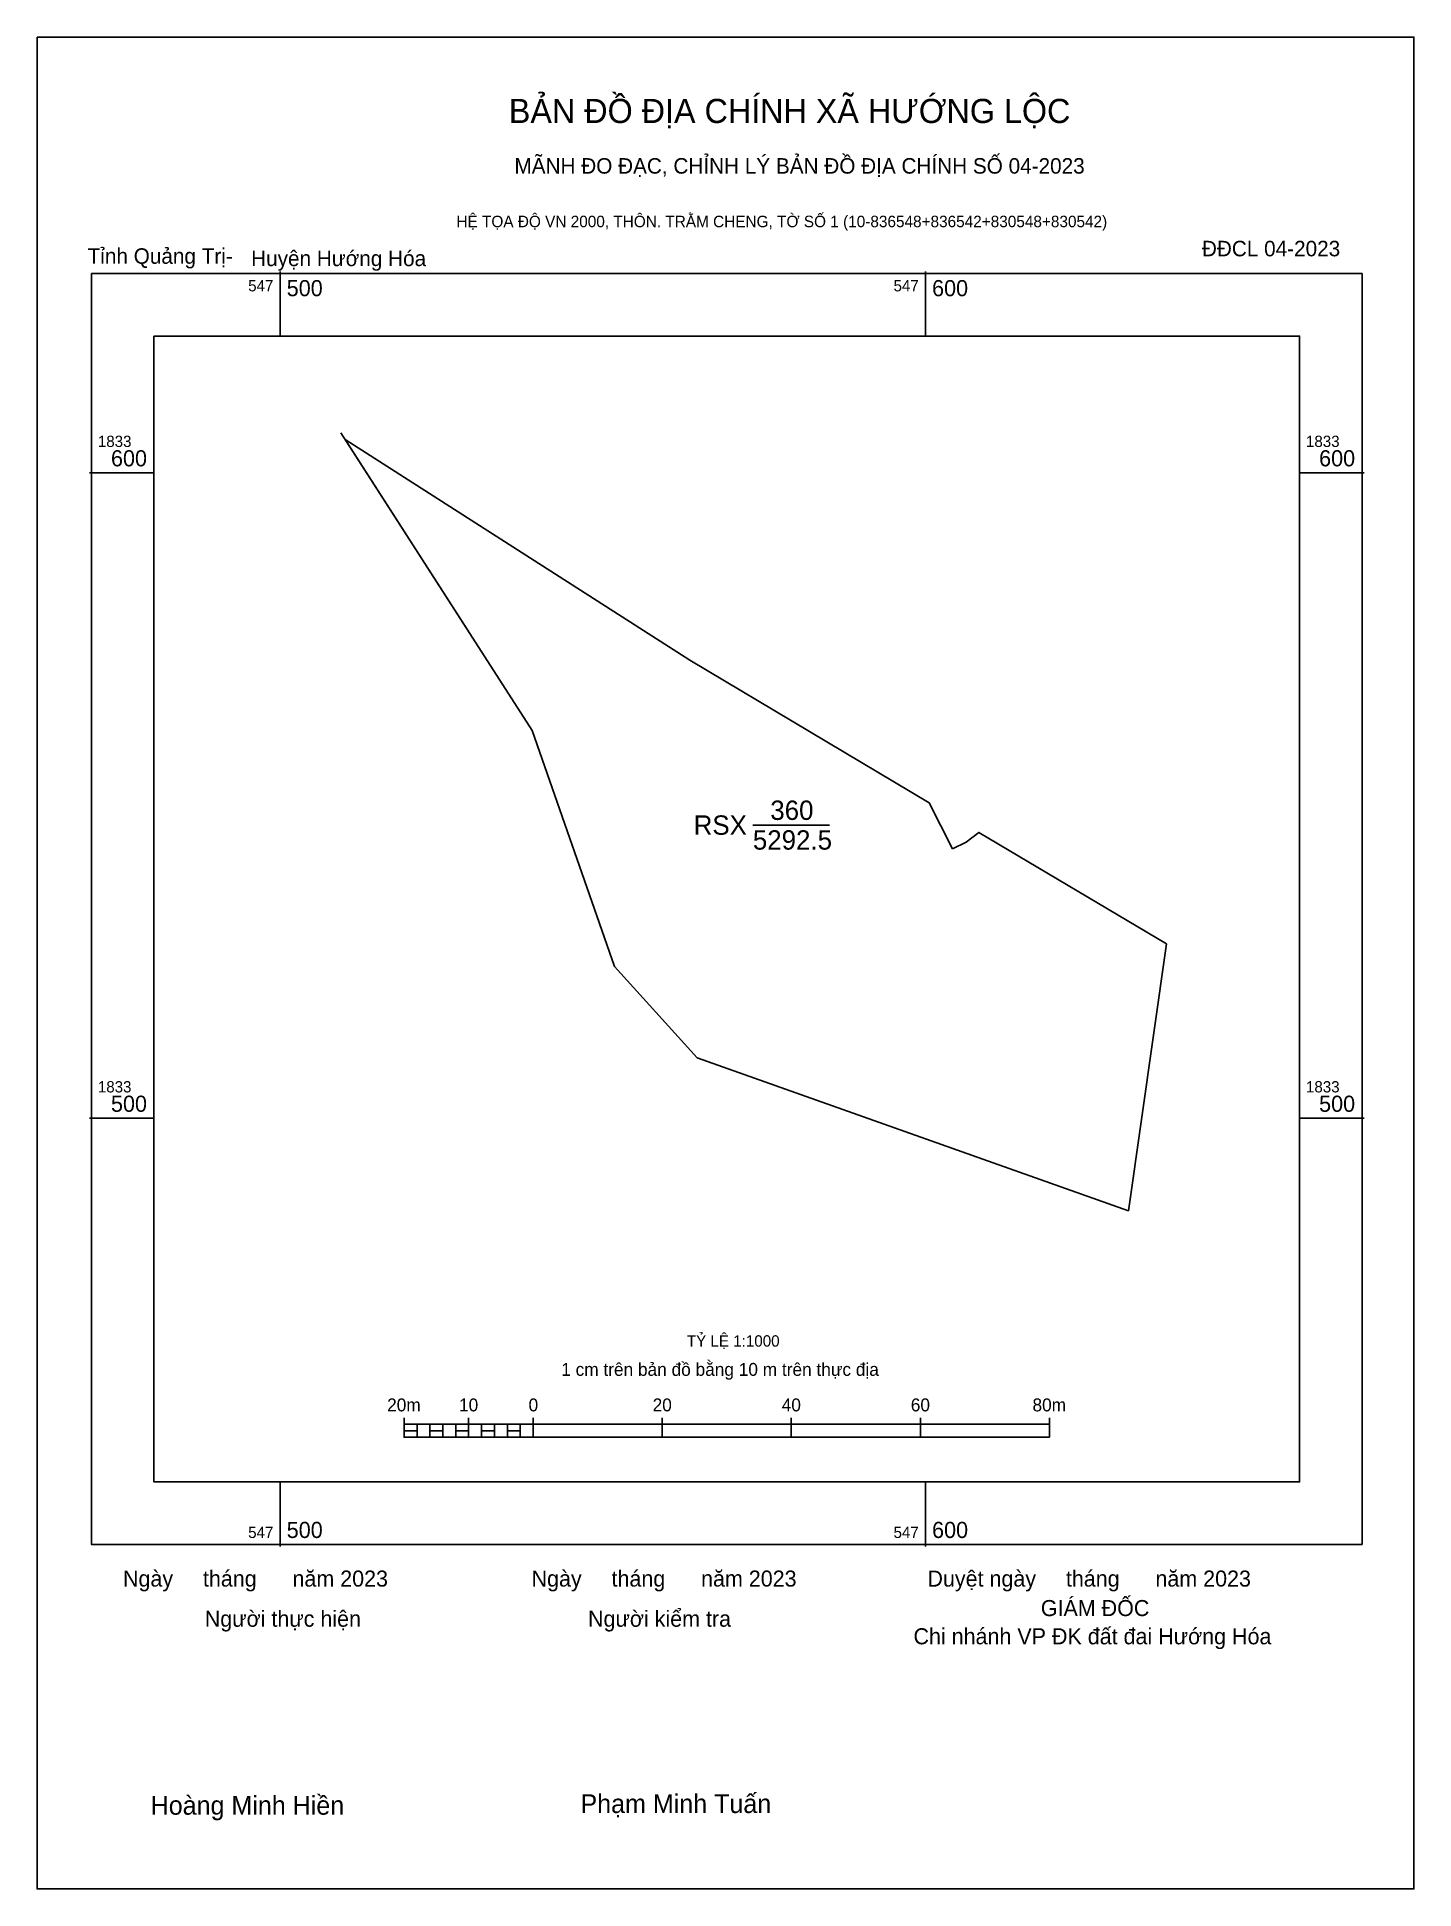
# Model space of a CAD drawing. Extents: x 547462 to 547676, y 1833381 to 1833668.
import ezdxf

# ---------------------------------------------------------------- set-up
doc = ezdxf.new("R2010")
doc.units = 0
for name, color, linetype in [('Level 10', 7, 'Continuous'), ('Level 13', 7, 'Continuous'), ('Level 15', 7, 'Continuous'), ('Level 29', 7, 'Continuous'), ('Level 6', 7, 'Continuous'), ('Level 62', 7, 'Continuous'), ('Level 63', 7, 'Continuous'), ('Level 9', 7, 'Continuous')]:
    doc.layers.add(name, color=color, linetype=linetype)

msp = doc.modelspace()

# ---------------------------------------------------------------- linework, layer by layer
at = {"layer": 'Level 10'}
msp.add_lwpolyline([(547604.15, 1833541.73), (547606.27, 1833542.79), (547608.27, 1833544.29), (547637.3, 1833527.01), (547631.43, 1833485.68), (547564.6, 1833509.34), (547551.79, 1833523.5), (547539.03, 1833560.1), (547510.07, 1833605.17), (547563.46, 1833570.98), (547600.57, 1833548.88)], close=True, dxfattribs=at)
at = {"layer": 'Level 13'}
msp.add_line((547573.22, 1833545.42), (547585.13, 1833545.42), dxfattribs=at)
at = {"layer": 'Level 15'}
msp.add_lwpolyline([(547462.31, 1833667.51), (547675.67, 1833667.51), (547675.67, 1833380.6), (547462.31, 1833380.6)], close=True, dxfattribs=at)
at = {"layer": 'Level 29'}
msp.add_line((547509.41, 1833606.2), (547539.03, 1833560.1), dxfattribs=at)
at = {"layer": 'Level 62'}
msp.add_lwpolyline([(547480.43, 1833621.17), (547657.94, 1833621.17), (547657.94, 1833443.66), (547480.43, 1833443.66)], close=True, dxfattribs=at)
at = {"layer": 'Level 63'}
for p, q in [((547500, 1833631.17), (547500, 1833621.17)), ((547600, 1833631.17), (547600, 1833621.17)), ((547470.43, 1833600), (547480.43, 1833600)), ((547657.94, 1833600), (547667.94, 1833600)), ((547470.43, 1833500), (547480.43, 1833500)), ((547657.94, 1833500), (547667.94, 1833500)), ((547519.19, 1833453.59), (547519.19, 1833450.59)), ((547519.19, 1833452.59), (547619.19, 1833452.59)), ((547521.19, 1833452.59), (547521.19, 1833450.59)), ((547523.19, 1833452.59), (547523.19, 1833450.59)), ((547525.19, 1833452.59), (547525.19, 1833450.59)), ((547527.19, 1833452.59), (547527.19, 1833450.59)), ((547529.19, 1833453.59), (547529.19, 1833450.59)), ((547529.19, 1833452.59), (547529.19, 1833450.59)), ((547531.19, 1833452.59), (547531.19, 1833450.59)), ((547533.19, 1833452.59), (547533.19, 1833450.59)), ((547535.19, 1833452.59), (547535.19, 1833450.59)), ((547537.19, 1833452.59), (547537.19, 1833450.59)), ((547539.19, 1833453.59), (547539.19, 1833450.59)), ((547539.19, 1833452.59), (547539.19, 1833450.59)), ((547559.19, 1833453.59), (547559.19, 1833450.59)), ((547579.19, 1833453.59), (547579.19, 1833450.59)), ((547599.19, 1833453.59), (547599.19, 1833450.59)), ((547619.19, 1833453.59), (547619.19, 1833450.59)), ((547519.19, 1833450.59), (547619.19, 1833450.59)), ((547500, 1833443.66), (547500, 1833433.66)), ((547600, 1833443.66), (547600, 1833433.66))]:
    msp.add_line(p, q, dxfattribs=at)
for points in [[(547470.74, 1833630.86), (547667.63, 1833630.86), (547667.63, 1833433.97), (547470.74, 1833433.97)], [(547519.19, 1833451.59), (547521.19, 1833451.59), (547521.19, 1833450.59), (547519.19, 1833450.59)], [(547519.19, 1833451.59), (547521.19, 1833451.59), (547521.19, 1833450.59), (547519.19, 1833450.59)], [(547523.19, 1833451.59), (547525.19, 1833451.59), (547525.19, 1833450.59), (547523.19, 1833450.59)], [(547527.19, 1833451.59), (547529.19, 1833451.59), (547529.19, 1833450.59), (547527.19, 1833450.59)], [(547531.19, 1833451.59), (547533.19, 1833451.59), (547533.19, 1833450.59), (547531.19, 1833450.59)], [(547535.19, 1833451.59), (547537.19, 1833451.59), (547537.19, 1833450.59), (547535.19, 1833450.59)]]:
    msp.add_lwpolyline(points, close=True, dxfattribs=at)

# ---------------------------------------------------------------- texts
at = {"layer": 'Level 13'}
for s, p in [('360', (547575.93, 1833546.22)), ('RSX', (547564.06, 1833543.92)), ('5292.5', (547573.23, 1833541.62))]:
    msp.add_text(s, height=3, dxfattribs=at).set_placement(p)
at = {"layer": 'Level 6'}
msp.add_text('TỶ LỆ 1:1000', height=1.7579, dxfattribs=at).set_placement((547563, 1833464.62))
at = {"layer": 'Level 63'}
for s, height, p in [('BẢN ĐỒ ĐỊA CHÍNH XÃ HƯỚNG LỘC', 3.7437, (547535.42, 1833654.19)), ('MÃNH ĐO ĐẠC, CHỈNH LÝ BẢN ĐỒ ĐỊA CHÍNH SỐ 04-2023', 2.4022, (547536.29, 1833646.35)), ('HỆ TỌA ĐỘ VN 2000, THÔN. TRẰM CHENG, TỜ SỐ 1 (10-836548+836542+830548+830542)', 1.7782, (547527.3, 1833638.05)), ('547', 1.75, (547495.03, 1833628.11)), ('500', 2.5, (547501, 1833627.36)), ('547', 1.75, (547595.03, 1833628.11)), ('600', 2.5, (547601, 1833627.36)), ('1833', 1.75, (547471.74, 1833604)), ('1833', 1.75, (547658.94, 1833604)), ('600', 2.5, (547473.77, 1833601)), ('600', 2.5, (547660.97, 1833601)), ('1833', 1.75, (547471.74, 1833504)), ('1833', 1.75, (547658.94, 1833504)), ('500', 2.5, (547473.77, 1833501)), ('500', 2.5, (547660.97, 1833501)), ('1 cm trên bản đồ bằng 10 m trên thực địa', 2, (547543.54, 1833460.09)), ('20m', 2, (547516.56, 1833454.59)), ('10', 2, (547527.7, 1833454.59)), ('0', 2, (547538.48, 1833454.59)), ('20', 2, (547557.7, 1833454.59)), ('40', 2, (547577.7, 1833454.59)), ('60', 2, (547597.7, 1833454.59)), ('80m', 2, (547616.56, 1833454.59)), ('547', 1.75, (547495.03, 1833434.97)), ('500', 2.5, (547501, 1833434.97)), ('547', 1.75, (547595.03, 1833434.97)), ('600', 2.5, (547601, 1833434.97)), ('Ngày     tháng      năm 2023', 2.4883, (547475.63, 1833427.44)), ('Ngày     tháng      năm 2023', 2.4883, (547538.94, 1833427.44)), ('Duyệt ngày     tháng      năm 2023', 2.4883, (547600.28, 1833427.44)), ('Người thực hiện', 2.4883, (547488.3, 1833421.22)), ('Người kiểm tra', 2.4883, (547547.69, 1833421.22)), ('GIÁM ĐỐC', 2.488, (547617.85, 1833422.87)), ('Chi nhánh VP ĐK đất đai Hướng Hóa', 2.4883, (547598.12, 1833418.5)), ('Hoàng Minh Hiền', 2.9024, (547479.92, 1833392.1)), ('Phạm Minh Tuấn', 2.9024, (547546.52, 1833392.36))]:
    msp.add_text(s, height=height, dxfattribs=at).set_placement(p)
at = {"layer": 'Level 9'}
for s, p in [('Tỉnh Quảng Trị-', (547470.15, 1833632.38)), ('Huyện Hướng Hóa', (547495.49, 1833632.02)), ('ĐĐCL 04-2023', (547642.81, 1833633.54))]:
    msp.add_text(s, height=2.4022, dxfattribs=at).set_placement(p)

doc.saveas('drawing.dxf')
